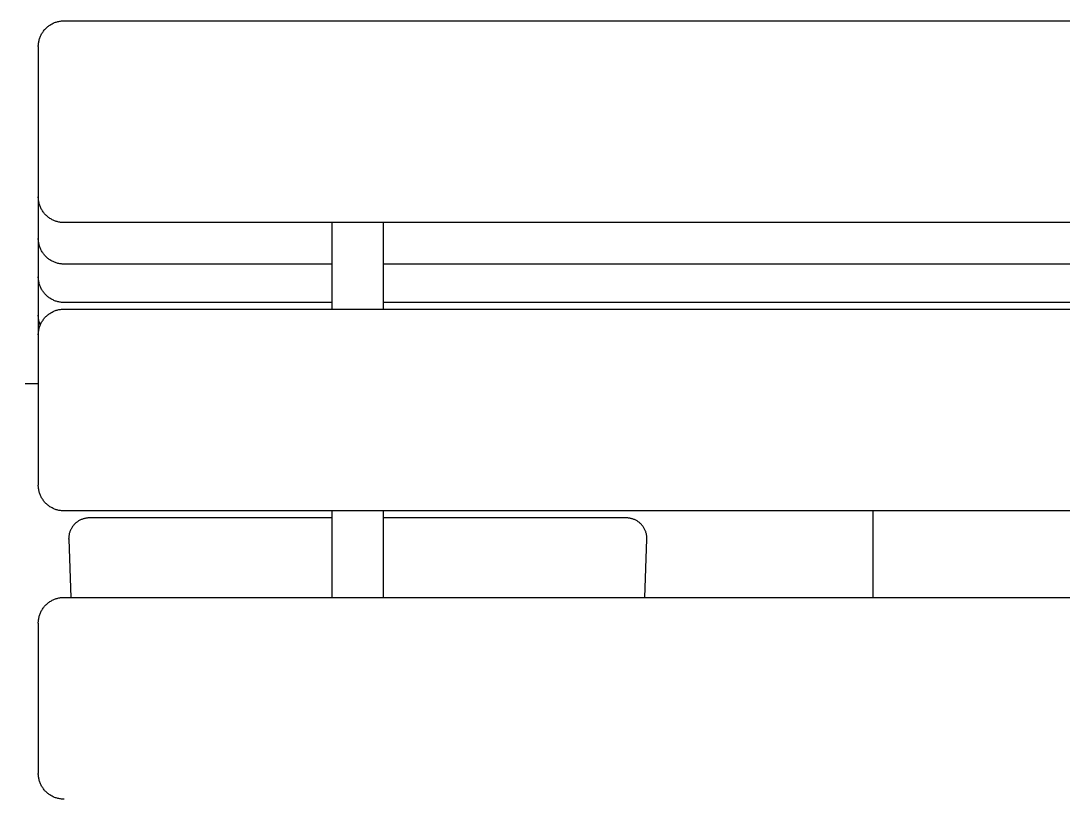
# Model space of a CAD drawing. Header units: inches. Extents: x -6 to 95, y -2 to 61.
# Drawn here: x 1.67 to 9.63, y 16.77 to 22.72 of the extents above; entities that cross this region are included whole.
import ezdxf

# ---------------------------------------------------------------- set-up
doc = ezdxf.new("R2010")
doc.units = ezdxf.units.IN
doc.linetypes.add('HIDDEN', pattern=[1.905, 1.27, -0.635])
for name, color, linetype, lineweight in [('ZANO_R', 7, 'Continuous', 0), ('ZANO_R_przerywana', 250, 'HIDDEN', 0), ('ZANO_W', 1, 'Continuous', 0)]:
    doc.layers.add(name, color=color, linetype=linetype, lineweight=lineweight)
doc.styles.get("Standard").update_dxf_attribs({"font": 'arial.ttf'})
doc.dimstyles.new('amerykanie', dxfattribs={"dimtxt": 50, "dimasz": 50, "dimexe": 0.5, "dimexo": 0.5, "dimgap": 1, "dimtad": 1, "dimdec": 0, "dimzin": 0, "dimlunit": 5, "dimtxsty": 'Standard', "dimcen": 0.09, "dimclrd": 1, "dimclre": 1, "dimclrt": 1, "dimazin": 0, "dimtfac": 1, "dimtdec": 0, "dimtmove": 0, "dimatfit": 3, "dimfxl": 1, "dimtzin": 0, "dimarcsym": 1})

# ---------------------------------------------------------------- blocks, each defined once
blk = doc.blocks.new('*D355')
at = {"layer": 'ZANO_W', "color": 1, "lineweight": -2}
for p, q in [((1.5041, 22.7186), (-2.1014, 22.7186)), ((-1.6014, 21.9061), (-1.6014, 2.1841)), ((1.5041, 1.3716), (-2.1014, 1.3716))]:
    blk.add_line(p, q, dxfattribs=at)
at = {"layer": 'ZANO_W', "color": 1}
for points in [[(-1.466, 21.9061), (-1.7368, 21.9061), (-1.6014, 22.7186)], [(-1.7368, 2.1841), (-1.466, 2.1841), (-1.6014, 1.3716)]]:
    blk.add_solid(points, dxfattribs=at)
at = {"layer": 'ZANO_W', "color": 1, "insert": (-2.5218, 12.0451), "char_height": 0.8125, "attachment_point": 5, "rotation": 90}
blk.add_mtext('21 3/8', dxfattribs=at)

msp = doc.modelspace()

# ---------------------------------------------------------------- linework, layer by layer
at = {"layer": 'ZANO_R'}
for p, q in [((1.89056, 22.68252), (1.89612, 22.68631)), ((1.89612, 22.68631), (1.9018, 22.6899)), ((1.9018, 22.6899), (1.90761, 22.6933)), ((1.90761, 22.6933), (1.91352, 22.69649)), ((1.91352, 22.69649), (1.91955, 22.69948)), ((1.91955, 22.69948), (1.92567, 22.70227)), ((1.92567, 22.70227), (1.93188, 22.70484)), ((1.93188, 22.70484), (1.93818, 22.7072)), ((1.93818, 22.7072), (1.94455, 22.70934)), ((1.94455, 22.70934), (1.951, 22.71127)), ((1.951, 22.71127), (1.9575, 22.71297)), ((1.9575, 22.71297), (1.96406, 22.71445)), ((1.96406, 22.71445), (1.97067, 22.71571)), ((1.97067, 22.71571), (1.97732, 22.71674)), ((1.97732, 22.71674), (1.98399, 22.71754)), ((1.98399, 22.71754), (1.99069, 22.71811)), ((1.99069, 22.71811), (1.99741, 22.71846)), ((1.99741, 22.71846), (2.00414, 22.71857)), ((2.00414, 22.71857), (21.30567, 22.71857)), ((1.82349, 22.60008), (1.82627, 22.60621)), ((1.82627, 22.60621), (1.82926, 22.61223)), ((1.82926, 22.61223), (1.83246, 22.61815)), ((1.83246, 22.61815), (1.83585, 22.62395)), ((1.83585, 22.62395), (1.83945, 22.62964)), ((1.83945, 22.62964), (1.84323, 22.6352)), ((1.84323, 22.6352), (1.8472, 22.64062)), ((1.8472, 22.64062), (1.85136, 22.64591)), ((1.85136, 22.64591), (1.85569, 22.65106)), ((1.85569, 22.65106), (1.86019, 22.65605)), ((1.86019, 22.65605), (1.86487, 22.66089)), ((1.86487, 22.66089), (1.8697, 22.66556)), ((1.8697, 22.66556), (1.8747, 22.67006)), ((1.8747, 22.67006), (1.87984, 22.6744)), ((1.87984, 22.6744), (1.88513, 22.67855)), ((1.88513, 22.67855), (1.89056, 22.68252)), ((1.80718, 22.52162), (1.8073, 22.52834)), ((1.8073, 22.52834), (1.80764, 22.53506)), ((1.80764, 22.53506), (1.80821, 22.54176)), ((1.80821, 22.54176), (1.80902, 22.54844)), ((1.80902, 22.54844), (1.81004, 22.55508)), ((1.81004, 22.55508), (1.8113, 22.56169)), ((1.8113, 22.56169), (1.81278, 22.56825)), ((1.81278, 22.56825), (1.81448, 22.57476)), ((1.81448, 22.57476), (1.81641, 22.5812)), ((1.81641, 22.5812), (1.81855, 22.58757)), ((1.81855, 22.58757), (1.82091, 22.59387)), ((1.82091, 22.59387), (1.82349, 22.60008)), ((1.80718, 22.52162), (1.80718, 22.47504)), ((1.80718, 22.47504), (1.80718, 21.37308)), ((1.80718, 21.37308), (1.80718, 21.20232)), ((1.8073, 21.36636), (1.80718, 21.37308)), ((1.80764, 21.35964), (1.8073, 21.36636)), ((1.80821, 21.35294), (1.80764, 21.35964)), ((1.80902, 21.34626), (1.80821, 21.35294)), ((1.81004, 21.33962), (1.80902, 21.34626)), ((1.8113, 21.33301), (1.81004, 21.33962)), ((1.81278, 21.32645), (1.8113, 21.33301)), ((1.81448, 21.31994), (1.81278, 21.32645)), ((1.81641, 21.3135), (1.81448, 21.31994)), ((1.81855, 21.30713), (1.81641, 21.3135)), ((1.82091, 21.30083), (1.81855, 21.30713)), ((1.82349, 21.29462), (1.82091, 21.30083)), ((1.82627, 21.28849), (1.82349, 21.29462)), ((1.82926, 21.28247), (1.82627, 21.28849)), ((1.83246, 21.27655), (1.82926, 21.28247)), ((1.83585, 21.27075), (1.83246, 21.27655)), ((1.83945, 21.26506), (1.83585, 21.27075)), ((1.84323, 21.2595), (1.83945, 21.26506)), ((1.8472, 21.25408), (1.84323, 21.2595)), ((1.85136, 21.24879), (1.8472, 21.25408)), ((1.80718, 21.20232), (1.80718, 21.05565)), ((1.85569, 21.24364), (1.85136, 21.24879)), ((1.86019, 21.23865), (1.85569, 21.24364)), ((1.86487, 21.23381), (1.86019, 21.23865)), ((1.8697, 21.22914), (1.86487, 21.23381)), ((1.8747, 21.22464), (1.8697, 21.22914)), ((1.87984, 21.2203), (1.8747, 21.22464)), ((1.88513, 21.21615), (1.87984, 21.2203)), ((1.89056, 21.21218), (1.88513, 21.21615)), ((1.89612, 21.20839), (1.89056, 21.21218)), ((1.9018, 21.2048), (1.89612, 21.20839)), ((1.90761, 21.20141), (1.9018, 21.2048)), ((1.91352, 21.19821), (1.90761, 21.20141)), ((1.91955, 21.19522), (1.91352, 21.19821)), ((1.92567, 21.19243), (1.91955, 21.19522)), ((1.93188, 21.18986), (1.92567, 21.19243)), ((1.93818, 21.1875), (1.93188, 21.18986)), ((1.94455, 21.18536), (1.93818, 21.1875)), ((1.951, 21.18343), (1.94455, 21.18536)), ((1.9575, 21.18173), (1.951, 21.18343)), ((1.96406, 21.18025), (1.9575, 21.18173)), ((1.97067, 21.17899), (1.96406, 21.18025)), ((1.97732, 21.17796), (1.97067, 21.17899)), ((1.98399, 21.17716), (1.97732, 21.17796)), ((1.99069, 21.17659), (1.98399, 21.17716)), ((1.99741, 21.17624), (1.99069, 21.17659)), ((2.00414, 21.17613), (1.99741, 21.17624)), ((21.30567, 21.17613), (2.00414, 21.17613)), ((4.05246, 20.51465), (4.05246, 21.17613)), ((4.44637, 20.51465), (4.44637, 21.17613)), ((1.80718, 21.05565), (1.80718, 20.90898)), ((1.8073, 21.04893), (1.80718, 21.05565)), ((1.80764, 21.04221), (1.8073, 21.04893)), ((1.80821, 21.03551), (1.80764, 21.04221)), ((1.80902, 21.02883), (1.80821, 21.03551)), ((1.81004, 21.02218), (1.80902, 21.02883)), ((1.8113, 21.01558), (1.81004, 21.02218)), ((1.81278, 21.00902), (1.8113, 21.01558)), ((1.81448, 21.00251), (1.81278, 21.00902)), ((1.81641, 20.99607), (1.81448, 21.00251)), ((1.81855, 20.98969), (1.81641, 20.99607)), ((1.82091, 20.9834), (1.81855, 20.98969)), ((1.82349, 20.97718), (1.82091, 20.9834)), ((1.82627, 20.97106), (1.82349, 20.97718)), ((1.82926, 20.96504), (1.82627, 20.97106)), ((1.83246, 20.95912), (1.82926, 20.96504)), ((1.83585, 20.95331), (1.83246, 20.95912)), ((1.83945, 20.94763), (1.83585, 20.95331)), ((1.84323, 20.94207), (1.83945, 20.94763)), ((1.8472, 20.93664), (1.84323, 20.94207)), ((1.85136, 20.93135), (1.8472, 20.93664)), ((1.80718, 20.90898), (1.80718, 20.76231)), ((1.85569, 20.92621), (1.85136, 20.93135)), ((1.86019, 20.92122), (1.85569, 20.92621)), ((1.86487, 20.91638), (1.86019, 20.92122)), ((1.8697, 20.91171), (1.86487, 20.91638)), ((1.8747, 20.9072), (1.8697, 20.91171)), ((1.87984, 20.90287), (1.8747, 20.9072)), ((1.88513, 20.89872), (1.87984, 20.90287)), ((1.89056, 20.89474), (1.88513, 20.89872)), ((1.89612, 20.89096), (1.89056, 20.89474)), ((1.9018, 20.88737), (1.89612, 20.89096)), ((1.90761, 20.88397), (1.9018, 20.88737)), ((1.91352, 20.88078), (1.90761, 20.88397)), ((1.91955, 20.87778), (1.91352, 20.88078)), ((1.92567, 20.875), (1.91955, 20.87778)), ((1.93188, 20.87243), (1.92567, 20.875)), ((1.93818, 20.87007), (1.93188, 20.87243)), ((1.94455, 20.86792), (1.93818, 20.87007)), ((1.951, 20.866), (1.94455, 20.86792)), ((1.9575, 20.86429), (1.951, 20.866)), ((1.96406, 20.86281), (1.9575, 20.86429)), ((1.97067, 20.86156), (1.96406, 20.86281)), ((1.97732, 20.86053), (1.97067, 20.86156)), ((1.98399, 20.85973), (1.97732, 20.86053)), ((1.99069, 20.85915), (1.98399, 20.85973)), ((1.99741, 20.85881), (1.99069, 20.85915)), ((2.00414, 20.85869), (1.99741, 20.85881)), ((4.05246, 20.85869), (2.00414, 20.85869)), ((18.86343, 20.85869), (4.44637, 20.85869)), ((1.80718, 20.76231), (1.80718, 20.61563)), ((1.8073, 20.75558), (1.80718, 20.76231)), ((1.80764, 20.74887), (1.8073, 20.75558)), ((1.80821, 20.74216), (1.80764, 20.74887)), ((1.80902, 20.73549), (1.80821, 20.74216)), ((1.81004, 20.72884), (1.80902, 20.73549)), ((1.8113, 20.72223), (1.81004, 20.72884)), ((1.81278, 20.71567), (1.8113, 20.72223)), ((1.81448, 20.70917), (1.81278, 20.71567)), ((1.81641, 20.70272), (1.81448, 20.70917)), ((1.81855, 20.69635), (1.81641, 20.70272)), ((1.82091, 20.69005), (1.81855, 20.69635)), ((1.80718, 20.61563), (1.80718, 20.46896)), ((1.82349, 20.68384), (1.82091, 20.69005)), ((1.82627, 20.67772), (1.82349, 20.68384)), ((1.82926, 20.67169), (1.82627, 20.67772)), ((1.83246, 20.66578), (1.82926, 20.67169)), ((1.83585, 20.65997), (1.83246, 20.66578)), ((1.83945, 20.65429), (1.83585, 20.65997)), ((1.84323, 20.64873), (1.83945, 20.65429)), ((1.8472, 20.6433), (1.84323, 20.64873)), ((1.85136, 20.63801), (1.8472, 20.6433)), ((1.85569, 20.63287), (1.85136, 20.63801)), ((1.86019, 20.62787), (1.85569, 20.63287)), ((1.86487, 20.62304), (1.86019, 20.62787)), ((1.8697, 20.61836), (1.86487, 20.62304)), ((1.8747, 20.61386), (1.8697, 20.61836)), ((1.87984, 20.60953), (1.8747, 20.61386)), ((1.88513, 20.60537), (1.87984, 20.60953)), ((1.89056, 20.6014), (1.88513, 20.60537)), ((1.89612, 20.59762), (1.89056, 20.6014)), ((1.9018, 20.59402), (1.89612, 20.59762)), ((1.90761, 20.59063), (1.9018, 20.59402)), ((1.91352, 20.58743), (1.90761, 20.59063)), ((1.91955, 20.58444), (1.91352, 20.58743)), ((1.92567, 20.58166), (1.91955, 20.58444)), ((1.93188, 20.57908), (1.92567, 20.58166)), ((1.93818, 20.57672), (1.93188, 20.57908)), ((1.94455, 20.57458), (1.93818, 20.57672)), ((1.951, 20.57266), (1.94455, 20.57458)), ((1.9575, 20.57095), (1.951, 20.57266)), ((1.96406, 20.56947), (1.9575, 20.57095)), ((1.97067, 20.56822), (1.96406, 20.56947)), ((1.97732, 20.56719), (1.97067, 20.56822)), ((1.98399, 20.56638), (1.97732, 20.56719)), ((1.99069, 20.56581), (1.98399, 20.56638)), ((1.99741, 20.56547), (1.99069, 20.56581)), ((2.00414, 20.56535), (1.99741, 20.56547)), ((4.05246, 20.56535), (2.00414, 20.56535)), ((18.86343, 20.56535), (4.44637, 20.56535)), ((1.80718, 20.46896), (1.80718, 20.32229)), ((1.80729, 20.4625), (1.80718, 20.46896)), ((1.80761, 20.45603), (1.80729, 20.4625)), ((1.80814, 20.44959), (1.80761, 20.45603)), ((1.86019, 20.45213), (1.86487, 20.45696)), ((1.86487, 20.45696), (1.8697, 20.46164)), ((1.8697, 20.46164), (1.8747, 20.46614)), ((1.8747, 20.46614), (1.87984, 20.47048)), ((1.87984, 20.47048), (1.88513, 20.47463)), ((1.88513, 20.47463), (1.89056, 20.4786)), ((1.89056, 20.4786), (1.89612, 20.48239)), ((1.89612, 20.48239), (1.9018, 20.48598)), ((1.9018, 20.48598), (1.90761, 20.48937)), ((1.90761, 20.48937), (1.91352, 20.49257)), ((1.91352, 20.49257), (1.91955, 20.49556)), ((1.91955, 20.49556), (1.92567, 20.49834)), ((1.92567, 20.49834), (1.93188, 20.50092)), ((1.93188, 20.50092), (1.93818, 20.50328)), ((1.93818, 20.50328), (1.94455, 20.50542)), ((1.94455, 20.50542), (1.951, 20.50735)), ((1.951, 20.50735), (1.9575, 20.50905)), ((1.9575, 20.50905), (1.96406, 20.51053)), ((1.96406, 20.51053), (1.97067, 20.51179)), ((1.97067, 20.51179), (1.97732, 20.51282)), ((1.97732, 20.51282), (1.98399, 20.51362)), ((1.98399, 20.51362), (1.99069, 20.51419)), ((1.99069, 20.51419), (1.99741, 20.51454)), ((1.99741, 20.51454), (2.00414, 20.51465)), ((2.00414, 20.51465), (21.30567, 20.51465)), ((1.80888, 20.44316), (1.80814, 20.44959)), ((1.80983, 20.43676), (1.80888, 20.44316)), ((1.81099, 20.4304), (1.80983, 20.43676)), ((1.81236, 20.42408), (1.81099, 20.4304)), ((1.81394, 20.4178), (1.81236, 20.42408)), ((1.81572, 20.41159), (1.81394, 20.4178)), ((1.81448, 20.37083), (1.81641, 20.37728)), ((1.81771, 20.40543), (1.81572, 20.41159)), ((1.81641, 20.37728), (1.81855, 20.38365)), ((1.8199, 20.39934), (1.81771, 20.40543)), ((1.81855, 20.38365), (1.82091, 20.38995)), ((1.82228, 20.39333), (1.8199, 20.39934)), ((1.82091, 20.38995), (1.82349, 20.39616)), ((1.82349, 20.39616), (1.82627, 20.40228)), ((1.82627, 20.40228), (1.82926, 20.40831)), ((1.82926, 20.40831), (1.83246, 20.41423)), ((1.83246, 20.41423), (1.83585, 20.42003)), ((1.83585, 20.42003), (1.83945, 20.42572)), ((1.83945, 20.42572), (1.84323, 20.43128)), ((1.84323, 20.43128), (1.8472, 20.4367)), ((1.8472, 20.4367), (1.85136, 20.44199)), ((1.85136, 20.44199), (1.85569, 20.44714)), ((1.85569, 20.44714), (1.86019, 20.45213)), ((1.80718, 20.3177), (1.8073, 20.32442)), ((1.80718, 20.32229), (1.80718, 20.3177)), ((1.80718, 20.3177), (1.80718, 20.27112)), ((1.8073, 20.32442), (1.80764, 20.33114)), ((1.80764, 20.33114), (1.80821, 20.33784)), ((1.80821, 20.33784), (1.80902, 20.34451)), ((1.80902, 20.34451), (1.81004, 20.35116)), ((1.81004, 20.35116), (1.8113, 20.35777)), ((1.8113, 20.35777), (1.81278, 20.36433)), ((1.81278, 20.36433), (1.81448, 20.37083)), ((1.80718, 20.27112), (1.80718, 19.16916)), ((1.8073, 19.16244), (1.80718, 19.16916)), ((1.80764, 19.15572), (1.8073, 19.16244)), ((1.80821, 19.14902), (1.80764, 19.15572)), ((1.80902, 19.14234), (1.80821, 19.14902)), ((1.81004, 19.1357), (1.80902, 19.14234)), ((1.8113, 19.12909), (1.81004, 19.1357)), ((1.81278, 19.12253), (1.8113, 19.12909)), ((1.81448, 19.11602), (1.81278, 19.12253)), ((1.81641, 19.10958), (1.81448, 19.11602)), ((1.81855, 19.1032), (1.81641, 19.10958)), ((1.82091, 19.09691), (1.81855, 19.1032)), ((1.82349, 19.09069), (1.82091, 19.09691)), ((1.82627, 19.08457), (1.82349, 19.09069)), ((1.82926, 19.07855), (1.82627, 19.08457)), ((1.83246, 19.07263), (1.82926, 19.07855)), ((1.83585, 19.06683), (1.83246, 19.07263)), ((1.83945, 19.06114), (1.83585, 19.06683)), ((1.84323, 19.05558), (1.83945, 19.06114)), ((1.8472, 19.05015), (1.84323, 19.05558)), ((1.85136, 19.04487), (1.8472, 19.05015)), ((1.85569, 19.03972), (1.85136, 19.04487)), ((1.86019, 19.03473), (1.85569, 19.03972)), ((1.86487, 19.02989), (1.86019, 19.03473)), ((1.8697, 19.02522), (1.86487, 19.02989)), ((1.8747, 19.02071), (1.8697, 19.02522)), ((1.87984, 19.01638), (1.8747, 19.02071)), ((1.88513, 19.01223), (1.87984, 19.01638)), ((1.89056, 19.00825), (1.88513, 19.01223)), ((1.89612, 19.00447), (1.89056, 19.00825)), ((1.9018, 19.00088), (1.89612, 19.00447)), ((1.90761, 18.99748), (1.9018, 19.00088)), ((1.91352, 18.99429), (1.90761, 18.99748)), ((1.91955, 18.9913), (1.91352, 18.99429)), ((1.92567, 18.98851), (1.91955, 18.9913)), ((1.93188, 18.98594), (1.92567, 18.98851)), ((1.93818, 18.98358), (1.93188, 18.98594)), ((1.94455, 18.98143), (1.93818, 18.98358)), ((1.951, 18.97951), (1.94455, 18.98143)), ((1.9575, 18.97781), (1.951, 18.97951)), ((1.96406, 18.97633), (1.9575, 18.97781)), ((1.97067, 18.97507), (1.96406, 18.97633)), ((1.97732, 18.97404), (1.97067, 18.97507)), ((1.98399, 18.97324), (1.97732, 18.97404)), ((1.99069, 18.97267), (1.98399, 18.97324)), ((1.99741, 18.97232), (1.99069, 18.97267)), ((2.00414, 18.97221), (1.99741, 18.97232)), ((21.30567, 18.97221), (2.00414, 18.97221)), ((4.05246, 18.31073), (4.05246, 18.97221)), ((4.44637, 18.31073), (4.44637, 18.97221)), ((8.1885, 18.31073), (8.1885, 18.97221)), ((2.07852, 18.86454), (2.07506, 18.86042)), ((2.08213, 18.86853), (2.07852, 18.86454)), ((2.08586, 18.8724), (2.08213, 18.86853)), ((2.08973, 18.87614), (2.08586, 18.8724)), ((2.09373, 18.87974), (2.08973, 18.87614)), ((2.09784, 18.88321), (2.09373, 18.87974)), ((2.10207, 18.88653), (2.09784, 18.88321)), ((2.10642, 18.88971), (2.10207, 18.88653)), ((2.11086, 18.89274), (2.10642, 18.88971)), ((2.11541, 18.89561), (2.11086, 18.89274)), ((2.12006, 18.89833), (2.11541, 18.89561)), ((2.12479, 18.90088), (2.12006, 18.89833)), ((2.12961, 18.90328), (2.12479, 18.90088)), ((2.13451, 18.9055), (2.12961, 18.90328)), ((2.13948, 18.90756), (2.13451, 18.9055)), ((2.14451, 18.90945), (2.13948, 18.90756)), ((2.14961, 18.91117), (2.14451, 18.90945)), ((2.15477, 18.91271), (2.14961, 18.91117)), ((2.15997, 18.91407), (2.15477, 18.91271)), ((2.16522, 18.91525), (2.15997, 18.91407)), ((2.17051, 18.91626), (2.16522, 18.91525)), ((2.17582, 18.91708), (2.17051, 18.91626)), ((2.18117, 18.91772), (2.17582, 18.91708)), ((2.18653, 18.91818), (2.18117, 18.91772)), ((2.1919, 18.91846), (2.18653, 18.91818)), ((2.19728, 18.91855), (2.1919, 18.91846)), ((4.05246, 18.91855), (2.19728, 18.91855)), ((6.30155, 18.91855), (4.44637, 18.91855)), ((6.30694, 18.91846), (6.30155, 18.91855)), ((6.31233, 18.91818), (6.30694, 18.91846)), ((6.3177, 18.91772), (6.31233, 18.91818)), ((6.32305, 18.91707), (6.3177, 18.91772)), ((6.32838, 18.91625), (6.32305, 18.91707)), ((6.33368, 18.91524), (6.32838, 18.91625)), ((6.33894, 18.91405), (6.33368, 18.91524)), ((6.34415, 18.91268), (6.33894, 18.91405)), ((6.34932, 18.91113), (6.34415, 18.91268)), ((6.35443, 18.90941), (6.34932, 18.91113)), ((6.35947, 18.90752), (6.35443, 18.90941)), ((6.36445, 18.90545), (6.35947, 18.90752)), ((6.36936, 18.90321), (6.36445, 18.90545)), ((6.37418, 18.90081), (6.36936, 18.90321)), ((6.37893, 18.89824), (6.37418, 18.90081)), ((6.38358, 18.89551), (6.37893, 18.89824)), ((6.38813, 18.89263), (6.38358, 18.89551)), ((6.39259, 18.88959), (6.38813, 18.89263)), ((6.39693, 18.8864), (6.39259, 18.88959)), ((6.40117, 18.88306), (6.39693, 18.8864)), ((6.40529, 18.87958), (6.40117, 18.88306)), ((6.40928, 18.87596), (6.40529, 18.87958)), ((6.41315, 18.87221), (6.40928, 18.87596)), ((6.41689, 18.86833), (6.41315, 18.87221)), ((6.4205, 18.86432), (6.41689, 18.86833)), ((6.42396, 18.86019), (6.4205, 18.86432)), ((2.04201, 18.78776), (2.04118, 18.78244)), ((2.04301, 18.79304), (2.04201, 18.78776)), ((2.0442, 18.79829), (2.04301, 18.79304)), ((2.04556, 18.80349), (2.0442, 18.79829)), ((2.0471, 18.80865), (2.04556, 18.80349)), ((2.04881, 18.81375), (2.0471, 18.80865)), ((2.0507, 18.81879), (2.04881, 18.81375)), ((2.05276, 18.82376), (2.0507, 18.81879)), ((2.05499, 18.82866), (2.05276, 18.82376)), ((2.05738, 18.83347), (2.05499, 18.82866)), ((2.05994, 18.83821), (2.05738, 18.83347)), ((2.06265, 18.84285), (2.05994, 18.83821)), ((2.06553, 18.8474), (2.06265, 18.84285)), ((2.06855, 18.85185), (2.06553, 18.8474)), ((2.07173, 18.85619), (2.06855, 18.85185)), ((2.07506, 18.86042), (2.07173, 18.85619)), ((6.42729, 18.85594), (6.42396, 18.86019)), ((6.43046, 18.85158), (6.42729, 18.85594)), ((6.43349, 18.84712), (6.43046, 18.85158)), ((6.43636, 18.84256), (6.43349, 18.84712)), ((6.43907, 18.8379), (6.43636, 18.84256)), ((6.44162, 18.83315), (6.43907, 18.8379)), ((6.44401, 18.82831), (6.44162, 18.83315)), ((6.44623, 18.8234), (6.44401, 18.82831)), ((6.44828, 18.81841), (6.44623, 18.8234)), ((6.45016, 18.81336), (6.44828, 18.81841)), ((6.45186, 18.80824), (6.45016, 18.81336)), ((6.45339, 18.80307), (6.45186, 18.80824)), ((6.45474, 18.79785), (6.45339, 18.80307)), ((6.45591, 18.79259), (6.45474, 18.79785)), ((6.4569, 18.78729), (6.45591, 18.79259)), ((6.45771, 18.78196), (6.4569, 18.78729)), ((2.03981, 18.76636), (2.03972, 18.76098)), ((2.03974, 18.75802), (2.03972, 18.76098)), ((2.03983, 18.75506), (2.03974, 18.75802)), ((2.04008, 18.77174), (2.03981, 18.76636)), ((2.03983, 18.75506), (2.05654, 18.31073)), ((2.04054, 18.7771), (2.04008, 18.77174)), ((2.04118, 18.78244), (2.04054, 18.7771)), ((6.44229, 18.31073), (6.459, 18.75506)), ((6.45834, 18.7766), (6.45771, 18.78196)), ((6.45878, 18.77123), (6.45834, 18.7766)), ((6.45904, 18.76585), (6.45878, 18.77123)), ((6.459, 18.75506), (6.45911, 18.76045)), ((6.45911, 18.76045), (6.45904, 18.76585)), ((1.96406, 18.30661), (1.97067, 18.30787)), ((1.97067, 18.30787), (1.97732, 18.30889)), ((1.97732, 18.30889), (1.98399, 18.3097)), ((1.98399, 18.3097), (1.99069, 18.31027)), ((1.99069, 18.31027), (1.99741, 18.31061)), ((1.99741, 18.31061), (2.00414, 18.31073)), ((2.00414, 18.31073), (21.30567, 18.31073)), ((1.83945, 18.22179), (1.84323, 18.22735)), ((1.84323, 18.22735), (1.8472, 18.23278)), ((1.8472, 18.23278), (1.85136, 18.23807)), ((1.85136, 18.23807), (1.85569, 18.24321)), ((1.85569, 18.24321), (1.86019, 18.24821)), ((1.86019, 18.24821), (1.86487, 18.25304)), ((1.86487, 18.25304), (1.8697, 18.25772)), ((1.8697, 18.25772), (1.8747, 18.26222)), ((1.8747, 18.26222), (1.87984, 18.26655)), ((1.87984, 18.26655), (1.88513, 18.27071)), ((1.88513, 18.27071), (1.89056, 18.27468)), ((1.89056, 18.27468), (1.89612, 18.27846)), ((1.89612, 18.27846), (1.9018, 18.28206)), ((1.9018, 18.28206), (1.90761, 18.28545)), ((1.90761, 18.28545), (1.91352, 18.28865)), ((1.91352, 18.28865), (1.91955, 18.29164)), ((1.91955, 18.29164), (1.92567, 18.29442)), ((1.92567, 18.29442), (1.93188, 18.297)), ((1.93188, 18.297), (1.93818, 18.29936)), ((1.93818, 18.29936), (1.94455, 18.3015)), ((1.94455, 18.3015), (1.951, 18.30343)), ((1.951, 18.30343), (1.9575, 18.30513)), ((1.9575, 18.30513), (1.96406, 18.30661)), ((1.81004, 18.14724), (1.8113, 18.15385)), ((1.8113, 18.15385), (1.81278, 18.16041)), ((1.81278, 18.16041), (1.81448, 18.16691)), ((1.81448, 18.16691), (1.81641, 18.17336)), ((1.81641, 18.17336), (1.81855, 18.17973)), ((1.81855, 18.17973), (1.82091, 18.18603)), ((1.82091, 18.18603), (1.82349, 18.19224)), ((1.82349, 18.19224), (1.82627, 18.19836)), ((1.82627, 18.19836), (1.82926, 18.20439)), ((1.82926, 18.20439), (1.83246, 18.2103)), ((1.83246, 18.2103), (1.83585, 18.21611)), ((1.83585, 18.21611), (1.83945, 18.22179)), ((1.80718, 18.11377), (1.8073, 18.1205)), ((1.80718, 18.11377), (1.80718, 18.0672)), ((1.8073, 18.1205), (1.80764, 18.12722)), ((1.80764, 18.12722), (1.80821, 18.13392)), ((1.80821, 18.13392), (1.80902, 18.14059)), ((1.80902, 18.14059), (1.81004, 18.14724)), ((1.80718, 18.0672), (1.80718, 16.96524)), ((1.8073, 16.95851), (1.80718, 16.96524)), ((1.80764, 16.9518), (1.8073, 16.95851)), ((1.80821, 16.9451), (1.80764, 16.9518)), ((1.80902, 16.93842), (1.80821, 16.9451)), ((1.81004, 16.93177), (1.80902, 16.93842)), ((1.8113, 16.92517), (1.81004, 16.93177)), ((1.81278, 16.91861), (1.8113, 16.92517)), ((1.81448, 16.9121), (1.81278, 16.91861)), ((1.81641, 16.90566), (1.81448, 16.9121)), ((1.81855, 16.89928), (1.81641, 16.90566)), ((1.82091, 16.89299), (1.81855, 16.89928)), ((1.82349, 16.88677), (1.82091, 16.89299)), ((1.82627, 16.88065), (1.82349, 16.88677)), ((1.82926, 16.87463), (1.82627, 16.88065)), ((1.83246, 16.86871), (1.82926, 16.87463)), ((1.83585, 16.8629), (1.83246, 16.86871)), ((1.83945, 16.85722), (1.83585, 16.8629)), ((1.84323, 16.85166), (1.83945, 16.85722)), ((1.8472, 16.84623), (1.84323, 16.85166)), ((1.85136, 16.84094), (1.8472, 16.84623)), ((1.85569, 16.8358), (1.85136, 16.84094)), ((1.86019, 16.83081), (1.85569, 16.8358)), ((1.86487, 16.82597), (1.86019, 16.83081)), ((1.8697, 16.8213), (1.86487, 16.82597)), ((1.8747, 16.81679), (1.8697, 16.8213)), ((1.87984, 16.81246), (1.8747, 16.81679)), ((1.88513, 16.8083), (1.87984, 16.81246)), ((1.89056, 16.80433), (1.88513, 16.8083)), ((1.89612, 16.80055), (1.89056, 16.80433)), ((1.9018, 16.79696), (1.89612, 16.80055)), ((1.90761, 16.79356), (1.9018, 16.79696)), ((1.91352, 16.79037), (1.90761, 16.79356)), ((1.91955, 16.78737), (1.91352, 16.79037)), ((1.92567, 16.78459), (1.91955, 16.78737)), ((1.93188, 16.78202), (1.92567, 16.78459)), ((1.93818, 16.77966), (1.93188, 16.78202)), ((1.94455, 16.77751), (1.93818, 16.77966)), ((1.951, 16.77559), (1.94455, 16.77751)), ((1.9575, 16.77388), (1.951, 16.77559)), ((1.96406, 16.7724), (1.9575, 16.77388)), ((1.97067, 16.77115), (1.96406, 16.7724)), ((1.97732, 16.77012), (1.97067, 16.77115)), ((1.98399, 16.76932), (1.97732, 16.77012)), ((1.99069, 16.76874), (1.98399, 16.76932)), ((1.99741, 16.7684), (1.99069, 16.76874)), ((2.00414, 16.76828), (1.99741, 16.7684))]:
    msp.add_line(p, q, dxfattribs=at)
at = {"layer": 'ZANO_R_przerywana', "ltscale": 0.05}
msp.add_line((1.80718, 19.94271), (0.31033, 19.94271), dxfattribs=at)

# ---------------------------------------------------------------- dimensions: what is measured, and where the dimension line sits
at = {"layer": 'ZANO_W'}
dim = msp.add_linear_dim(base=(-1.60137, 1.37161), p1=(2.00414, 22.71857), p2=(2.00414, 1.37161), angle=90, dimstyle='amerykanie', override={"dimtxt": 0.8125, "dimasz": 0.8125, "dimgap": 0.5, "dimdec": 4, "dimaunit": 1, "dimadec": 1, "dimtdec": 4, "dimtmove": 1, "dimfrac": 2}, dxfattribs=at)
dim.commit()
dim.dimension.update_dxf_attribs({"geometry": '*D355', "text_midpoint": (-2.52175, 12.04509)})

doc.saveas('drawing.dxf')
